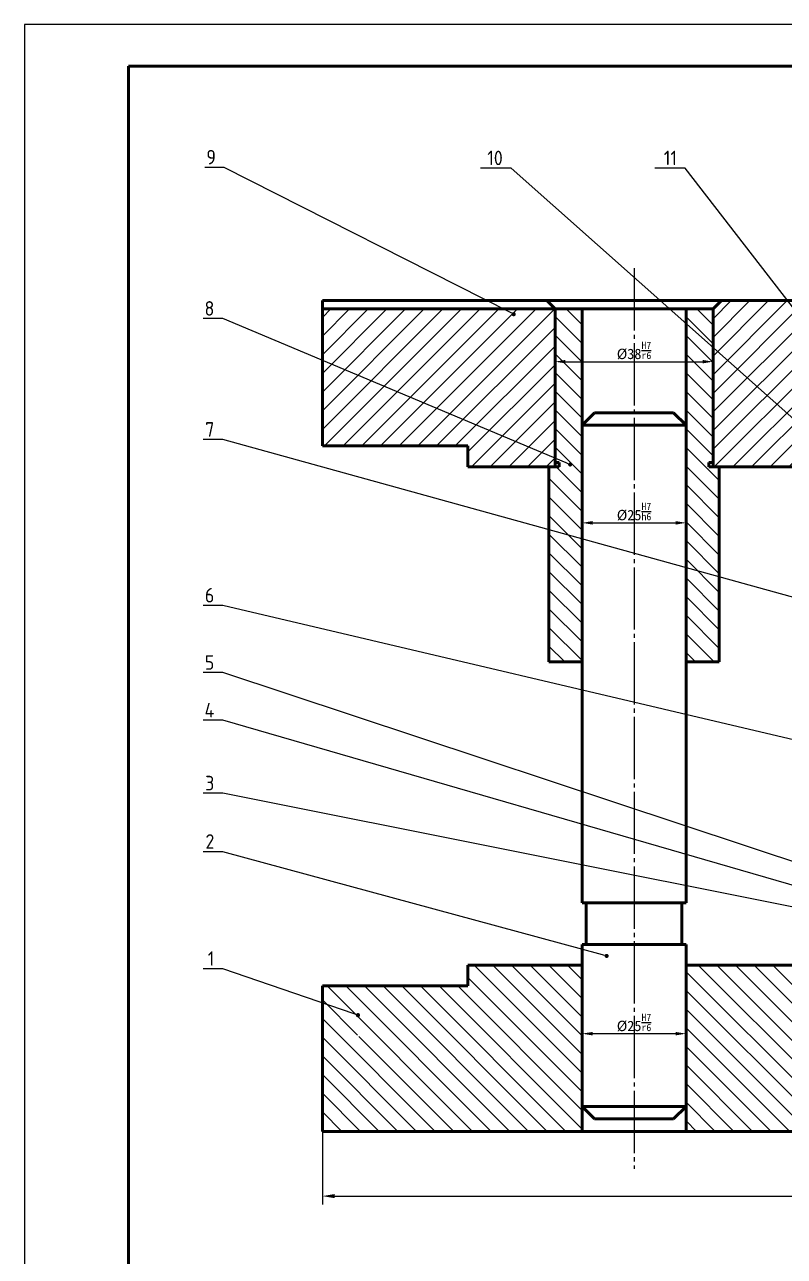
# Model space of a CAD drawing. Header units: millimetres. Extents: x 165 to 1006, y 108 to 702.
# Drawn here: x 165.2 to 348, y 405.9 to 702.4 of the extents above; entities that cross this region are included whole.
import ezdxf
from ezdxf import colors
from ezdxf.entities.mleader import LeaderData, LeaderLine
from ezdxf.enums import TextEntityAlignment as Align
from ezdxf.math import Vec2, Vec3

# ---------------------------------------------------------------- set-up
doc = ezdxf.new("R2010")
doc.units = ezdxf.units.MM
doc.linetypes.add('点画线', pattern=[18, 15, -1, 1, -1])
for name, color, linetype in [('剖面线', 3, 'Continuous'), ('引线', 6, 'Continuous'), ('文字', 7, 'Continuous'), ('标注', 3, 'Continuous'), ('点画线', 1, '点画线'), ('辅助线', 4, 'Continuous')]:
    doc.layers.add(name, color=color, linetype=linetype)
doc.layers.add('粗实线', color=7, linetype='Continuous', lineweight=50)
doc.layers.add('粗实线 @ 1', color=7, linetype='Continuous', lineweight=50)
doc.styles.add('数字直体', font='isocp.shx')
doc.styles.add('汉字长仿宋体', font='hyswlongfangsong.ttf', dxfattribs={"width": 0.67})
doc.dimstyles.new('ISO-25', dxfattribs={"dimtxt": 2.5, "dimasz": 2.5, "dimexe": 1.25, "dimexo": 0.625, "dimtad": 1, "dimdsep": 46, "dimtxsty": 'Standard', "dimcen": 2.5, "dimadec": 0, "dimazin": 0, "dimtfac": 1, "dimtmove": 0, "dimatfit": 3, "dimfxl": 1, "dimarcsym": 0})
doc.dimstyles.new('机械基本', dxfattribs={"dimtxt": 3.5, "dimasz": 3, "dimexe": 2, "dimexo": 0, "dimtad": 1, "dimdsep": 46, "dimtxsty": '数字直体', "dimcen": 2.5, "dimadec": 0, "dimazin": 0, "dimtfac": 1, "dimtmove": 0, "dimatfit": 3, "dimfxl": 1, "dimarcsym": 0})

# ---------------------------------------------------------------- blocks, each defined once
blk = doc.blocks.new('装订A1(带注释性)')
at = {"layer": '粗实线'}
for p, q in [((-806, 574), (-806, 0)), ((0, 574), (-806, 574))]:
    blk.add_line(p, q, dxfattribs=at)
at = {"layer": '辅助线'}
for p, q in [((10, 584), (-831, 584)), ((-831, 584), (-831, -10))]:
    blk.add_line(p, q, dxfattribs=at)
at = {"layer": '文字', "style": '汉字长仿宋体', "width": 0.67}
for tag, height, p in [('单位名称', 7, (-25, 47)), ('图名', 7, (-25, 28)), ('设计者', 3.5, (-162, 24.46)), ('标准化', 3.5, (-122, 24.46)), ('质量', 3.5, (-68, 13.5)), ('审核者', 3.5, (-162, 10.46)), ('工艺者', 3.5, (-162, 3.54)), ('批准者', 3.5, (-122, 3.54))]:
    blk.add_attdef(tag, text='', height=height, dxfattribs=at).set_placement(p, align=Align.MIDDLE)
at = {"layer": '文字', "style": '数字直体'}
for tag, height, p in [('45', 5, (-75, 42)), ('16.10.10', 3.5, (-148, 24.5)), ('16.10.10', 3.5, (-108, 24.5)), ('1:1', 3.5, (-56, 13.5)), ('16.10.10', 3.5, (-148, 10.5)), ('001', 5, (-25, 9)), ('1', 3.5, (-87.01, 4.2)), ('1', 3.5, (-63.1, 4.31)), ('16.10.10', 3.5, (-148, 3.5)), ('16.10.10', 3.5, (-108, 3.57))]:
    blk.add_attdef(tag, text='', height=height, dxfattribs=at).set_placement(p, align=Align.MIDDLE)
blk = doc.blocks.new('*D10')
at = {"layer": 'Defpoints', "color": 0, "transparency": 16777216}
for p in [(666.8, 439.01), (236.8, 436.01), (666.8, 420.42)]:
    blk.add_point(p, dxfattribs=at)
at = {"layer": '标注', "color": 0, "lineweight": -2, "transparency": 16777216}
for p, q in [((666.8, 439.01), (666.8, 418.42)), ((236.8, 436.01), (236.8, 418.42)), ((239.8, 420.42), (663.8, 420.42))]:
    blk.add_line(p, q, dxfattribs=at)
at = {"layer": '标注', "color": 0, "transparency": 16777216}
for points in [[(239.8, 420.92), (239.8, 419.92), (236.8, 420.42)], [(663.8, 420.92), (663.8, 419.92), (666.8, 420.42)]]:
    blk.add_solid(points, dxfattribs=at)
at = {"layer": '标注', "color": 0, "transparency": 16777216, "insert": (451.8, 422.79), "char_height": 3.5, "attachment_point": 5, "style": '数字直体'}
blk.add_mtext('430', dxfattribs=at)
blk = doc.blocks.new('_Dot')
at = {"color": 0, "linetype": 'ByBlock', "lineweight": -2}
blk.add_line((-0.5, 0), (-1, 0), dxfattribs=at)
at = {"color": 0, "linetype": 'ByBlock', "const_width": 0.5}
blk.add_lwpolyline([(-0.25, 0, 1), (0.25, 0, 1)], format="xyb", close=True, dxfattribs=at)
blk = doc.blocks.new('*D29')
at = {"layer": 'Defpoints', "color": 0, "transparency": 16777216}
for p in [(299.3, 481.63), (324.3, 481.63), (324.3, 459.53)]:
    blk.add_point(p, dxfattribs=at)
at = {"layer": '标注', "color": 0, "lineweight": -2, "transparency": 16777216}
for p, q in [((299.3, 481.01), (299.3, 458.28)), ((324.3, 481.01), (324.3, 458.28)), ((301.8, 459.53), (321.8, 459.53))]:
    blk.add_line(p, q, dxfattribs=at)
at = {"layer": '标注', "color": 0, "transparency": 16777216}
for points in [[(301.8, 459.94), (301.8, 459.11), (299.3, 459.53)], [(321.8, 459.94), (321.8, 459.11), (324.3, 459.53)]]:
    blk.add_solid(points, dxfattribs=at)
at = {"layer": '标注', "color": 0, "transparency": 16777216, "insert": (311.8, 462.19), "char_height": 2.5, "attachment_point": 5}
blk.add_mtext('%%C25{\\H0.7x;\\SH7/r6;}', dxfattribs=at)
blk = doc.blocks.new('*D30')
at = {"layer": 'Defpoints', "color": 0, "transparency": 16777216}
for p in [(299.3, 582.5), (324.3, 582.5), (324.3, 582.5)]:
    blk.add_point(p, dxfattribs=at)
at = {"layer": '标注', "color": 0, "lineweight": -2, "transparency": 16777216}
for p, q in [((299.3, 583.13), (299.3, 583.75)), ((301.8, 582.5), (321.8, 582.5)), ((324.3, 583.13), (324.3, 583.75))]:
    blk.add_line(p, q, dxfattribs=at)
at = {"layer": '标注', "color": 0, "transparency": 16777216}
for points in [[(301.8, 582.92), (301.8, 582.08), (299.3, 582.5)], [(321.8, 582.92), (321.8, 582.08), (324.3, 582.5)]]:
    blk.add_solid(points, dxfattribs=at)
at = {"layer": '标注', "color": 0, "transparency": 16777216, "insert": (311.8, 585.17), "char_height": 2.5, "attachment_point": 5}
blk.add_mtext('%%C25{\\H0.7x;\\SH7/h6;}', dxfattribs=at)
blk = doc.blocks.new('*D33')
at = {"layer": 'Defpoints', "color": 0, "transparency": 16777216}
for p in [(292.8, 634.01), (330.8, 634.01), (330.8, 621.3)]:
    blk.add_point(p, dxfattribs=at)
at = {"layer": '标注', "color": 0, "lineweight": -2, "transparency": 16777216}
for p, q in [((292.8, 633.38), (292.8, 620.05)), ((330.8, 633.38), (330.8, 620.05)), ((295.3, 621.3), (328.3, 621.3))]:
    blk.add_line(p, q, dxfattribs=at)
at = {"layer": '标注', "color": 0, "transparency": 16777216}
for points in [[(295.3, 621.72), (295.3, 620.89), (292.8, 621.3)], [(328.3, 621.72), (328.3, 620.89), (330.8, 621.3)]]:
    blk.add_solid(points, dxfattribs=at)
at = {"layer": '标注', "color": 0, "transparency": 16777216, "insert": (311.8, 623.97), "char_height": 2.5, "attachment_point": 5}
blk.add_mtext('%%C38{\\H0.7x;\\SH7/r6;}', dxfattribs=at)

msp = doc.modelspace()

# ---------------------------------------------------------------- hatches: boundary and pattern name
at = {"layer": '剖面线'}
h = msp.add_hatch(dxfattribs=at)
h.set_pattern_fill('ANSI31', color=256)
h.paths.add_polyline_path([(292.798, 634.008), (236.798, 634.008), (236.798, 601.008), (271.798, 601.008), (271.798, 596.008), (292.798, 596.008)])
h.paths.add_polyline_path([(363.798, 624.008), (359.798, 624.008), (359.798, 636.008), (332.798, 636.008), (330.798, 634.008), (330.798, 596.008), (363.798, 596.008)])
h.paths.add_polyline_path([(406.798, 618.008), (391.798, 618.008), (391.798, 636.008), (372.798, 636.008), (372.798, 596.008), (394.798, 596.008), (406.798, 596.008), (406.798, 600.008), (406.798, 611.008)])
h.paths.add_polyline_path([(451.798, 618.008), (416.798, 618.008), (416.798, 611.008), (416.798, 600.008), (416.798, 596.008), (445.798, 596.008), (451.798, 596.008)])
h.paths.add_polyline_path([(519.798, 636.008), (511.798, 636.008), (511.798, 618.008), (451.798, 618.008), (451.798, 596.008), (457.798, 596.008), (507.298, 596.008), (523.798, 596.008), (523.798, 609.008), (522.298, 609.008), (519.798, 609.008)])
h.paths.add_polyline_path([(570.798, 634.008), (568.798, 636.008), (539.798, 636.008), (539.798, 609.008), (537.298, 609.008), (535.798, 609.008), (535.798, 596.008), (570.798, 596.008)])
h.paths.add_polyline_path([(666.798, 634.008), (612.798, 634.008), (612.798, 596.008), (631.798, 596.008), (631.798, 601.008), (666.798, 601.008)])
h = msp.add_hatch(dxfattribs=at)
h.set_pattern_fill('ANSI31', color=256, angle=90)
h.paths.add_polyline_path([(299.298, 634.008), (292.798, 634.008), (292.798, 597.008), (293.798, 597.008), (293.798, 596.008), (292.798, 596.008), (291.298, 596.008), (291.298, 549.008), (299.298, 549.008), (299.298, 606.008)])
h.paths.add_polyline_path([(330.798, 634.008), (324.298, 634.008), (324.298, 606.008), (324.298, 549.008), (332.298, 549.008), (332.298, 596.008), (330.798, 596.008), (329.798, 596.008), (329.798, 597.008), (330.798, 597.008)])
h.paths.add_polyline_path([(577.798, 606.008), (577.798, 634.008), (570.798, 634.008), (570.798, 597.008), (571.798, 597.008), (571.798, 596.008), (570.798, 596.008), (569.298, 596.008), (569.298, 549.008), (577.798, 549.008)])
h.paths.add_polyline_path([(614.298, 596.008), (611.798, 596.008), (611.798, 597.008), (612.798, 597.008), (612.798, 634.008), (605.798, 634.008), (605.798, 606.008), (605.798, 549.008), (614.298, 549.008)])
h = msp.add_hatch(dxfattribs=at)
h.set_pattern_fill('ANSI31', color=256, angle=90)
h.set_pattern_definition([(135, (0, -5), (-2.245064, -2.245064), [])])
h.paths.add_polyline_path([(299.298, 476.008), (271.798, 476.008), (271.798, 471.008), (236.798, 471.008), (236.798, 439.008, 0.4142136), (239.798, 436.008), (299.298, 436.008), (299.298, 442.008)])
h.paths.add_polyline_path([(245.601, 458.903, -1), (245.128, 459.066, -1)], flags=16)
h.paths.add_polyline_path([(368.798, 476.008), (366.298, 476.008), (324.298, 476.008), (324.298, 442.008), (324.298, 436.008), (368.798, 436.008), (368.798, 438.008)])
h.paths.add_polyline_path([(409.798, 476.008), (383.048, 476.008), (374.798, 476.008), (374.798, 438.008), (374.798, 436.008), (398.048, 436.008), (409.798, 436.008)])
h.paths.add_polyline_path([(421.798, 476.008), (417.798, 476.008), (417.798, 436.008), (421.798, 436.008)])
h.paths.add_polyline_path([(485.798, 476.008), (481.798, 476.008), (481.798, 436.008), (485.798, 436.008)])
h.paths.add_polyline_path([(525.798, 476.008), (515.548, 476.008), (494.298, 476.008), (493.798, 476.008), (493.798, 436.008), (515.548, 436.008), (520.548, 436.008), (522.298, 436.008), (522.298, 450.008), (525.798, 450.008)])
h.paths.add_polyline_path([(517.423, 443.77, -1), (516.956, 443.591, -1)], flags=16)
edge = h.paths.add_edge_path()
edge.add_spline(control_points=[(576.904, 466.48), (576.927, 466.997), (576.726, 470.401), (573.674, 473.431), (571.079, 476.008)], knot_values=[0, 0, 0, 0, 1.7323142, 11.5691057, 11.5691057, 11.5691057, 11.5691057], degree=3, periodic=0)
edge.add_line((571.079, 476.008), (537.798, 476.008))
edge.add_line((537.798, 476.008), (537.798, 451.549))
edge.add_line((537.798, 451.549), (576.904, 466.48))
edge = h.paths.add_edge_path()
edge.add_line((556.048, 453.508), (556.798, 453.508))
edge.add_arc((559.798, 453.508), 3, 90, 180, ccw=False)
edge.add_line((559.798, 456.508), (559.798, 459.949))
edge.add_line((559.798, 459.949), (537.798, 451.549))
edge.add_line((537.798, 451.549), (537.798, 450.008))
edge.add_line((537.798, 450.008), (541.298, 450.008))
edge.add_line((541.298, 450.008), (541.298, 436.008))
edge.add_line((541.298, 436.008), (577.31, 436.008))
edge.add_spline(control_points=[(577.31, 436.008), (573.872, 440.939), (567.032, 450.75), (576.692, 461.674), (576.904, 466.48)], knot_values=[11.5691057, 11.5691057, 11.5691057, 11.5691057, 27.850011, 43.9558064, 43.9558064, 43.9558064, 43.9558064], degree=3, periodic=0)
edge.add_line((576.904, 466.48), (559.798, 459.949))
edge.add_line((559.798, 459.949), (559.798, 456.508))
edge.add_arc((559.798, 453.508), 3, 0, 90, ccw=False)
edge.add_line((562.798, 453.508), (564.048, 453.508))
edge.add_arc((560.048, 453.508), 4, -180, 0, ccw=False)

# ---------------------------------------------------------------- linework, layer by layer
at = {"layer": '点画线'}
msp.add_line((311.798, 643.786), (311.798, 426.949), dxfattribs=at)
at = {"layer": '粗实线'}
for p, q in [((236.798, 601.008), (236.798, 636.008)), ((236.798, 636.008), (430.798, 636.008)), ((290.798, 636.008), (292.798, 634.008)), ((332.798, 636.008), (330.798, 634.008)), ((292.798, 634.008), (236.798, 634.008)), ((292.798, 634.008), (292.798, 596.008)), ((292.798, 634.008), (330.798, 634.008)), ((299.298, 606.008), (299.298, 634.008)), ((324.298, 606.008), (324.298, 634.008)), ((330.798, 634.008), (330.798, 596.008)), ((302.298, 609.008), (299.298, 606.008)), ((302.298, 609.008), (321.298, 609.008)), ((321.298, 609.008), (324.298, 606.008)), ((324.298, 606.008), (299.298, 606.008)), ((299.298, 606.008), (299.298, 549.008)), ((324.298, 549.008), (324.298, 606.008)), ((271.798, 601.008), (236.798, 601.008)), ((271.798, 601.008), (271.798, 596.008)), ((271.798, 596.008), (293.334, 596.008)), ((291.298, 596.008), (291.298, 549.008)), ((293.798, 597.008), (292.798, 597.008)), ((292.798, 596.008), (293.798, 596.008)), ((293.798, 596.008), (293.798, 597.008)), ((329.798, 596.008), (329.798, 597.008)), ((329.798, 597.008), (330.798, 597.008)), ((330.798, 596.008), (329.798, 596.008)), ((363.798, 596.008), (330.798, 596.008)), ((332.298, 596.008), (332.298, 549.008)), ((299.298, 549.008), (291.298, 549.008)), ((299.298, 549.008), (299.298, 491.008)), ((332.298, 549.008), (324.298, 549.008)), ((324.298, 491.008), (324.298, 549.008)), ((300.298, 491.008), (299.298, 491.008)), ((300.298, 486.008), (300.298, 491.008)), ((300.298, 491.008), (323.298, 491.008)), ((323.298, 486.008), (323.298, 491.008)), ((323.298, 491.008), (324.298, 491.008)), ((300.298, 481.008), (300.298, 486.008)), ((323.298, 481.008), (323.298, 486.008)), ((299.298, 481.008), (300.298, 481.008)), ((299.298, 481.008), (299.298, 476.008)), ((300.298, 481.008), (323.298, 481.008)), ((324.298, 481.008), (323.298, 481.008)), ((324.298, 476.008), (324.298, 481.008)), ((299.298, 476.008), (271.798, 476.008)), ((271.798, 471.008), (271.798, 476.008)), ((299.298, 442.008), (299.298, 476.008)), ((366.298, 476.008), (324.298, 476.008)), ((324.298, 476.008), (324.298, 442.008)), ((360.798, 476.008), (339.798, 476.008)), ((236.798, 471.008), (236.798, 436.008)), ((271.798, 471.008), (236.798, 471.008)), ((324.298, 442.008), (299.298, 442.008)), ((302.298, 439.008), (299.298, 442.008)), ((299.298, 442.008), (299.298, 436.008)), ((321.298, 439.008), (324.298, 442.008)), ((324.298, 442.008), (324.298, 436.008)), ((302.298, 439.008), (321.298, 439.008)), ((236.798, 436.008), (398.048, 436.008))]:
    msp.add_line(p, q, dxfattribs=at)

# ---------------------------------------------------------------- block references
at = {"layer": '粗实线 @ 1'}
msp.add_blockref('装订A1(带注释性)', (996.171, 118.437), dxfattribs=at)

# ---------------------------------------------------------------- dimensions: what is measured, and where the dimension line sits
at = {"layer": '标注'}
for base, p1, p2, text, picture, middle in [((330.798, 621.302), (292.798, 634.008), (330.798, 634.008), '%%C38{\\H0.7x;\\SH7/r6;}', '*D33', (311.798, 623.969)), ((324.298, 582.502), (299.298, 582.502), (324.298, 582.502), '%%C25{\\H0.7x;\\SH7/h6;}', '*D30', (311.798, 585.168)), ((324.298, 459.528), (299.298, 481.633), (324.298, 481.633), '%%C<>{\\H0.7x;\\SH7/r6;}', '*D29', (311.798, 462.194))]:
    dim = msp.add_linear_dim(base=base, p1=p1, p2=p2, text=text, dimstyle='ISO-25', dxfattribs=at)
    dim.commit()
    dim.dimension.update_dxf_attribs({"geometry": picture, "text_midpoint": middle})
dim = msp.add_linear_dim(base=(666.798, 420.42), p1=(236.798, 436.008), p2=(666.798, 439.008), dimstyle='机械基本', dxfattribs=at)
dim.commit()
dim.dimension.update_dxf_attribs({"geometry": '*D10', "text_midpoint": (451.798, 420.42), "dimtype": 160})

# ---------------------------------------------------------------- leaders
at = {"layer": '引线'}
ml = msp.add_multileader_mtext('Standard', dxfattribs=at)
ml.set_content('9', color=256, style='数字直体')
ml.set_leader_properties()
ml.set_arrow_properties(name='DOT')
ml.build(insert=Vec2(0, 0))
ml.multileader.update_dxf_attribs({"has_dogleg": 0, "text_left_attachment_type": 5, "text_right_attachment_type": 5, "arrow_head_size": 1})
ctx = ml.context
ctx.base_point, ctx.char_height, ctx.arrow_head_size, ctx.plane_origin = Vec3(207.416, 668.074), 3.5, 1, Vec3(282.829, 632.726)
ctx.left_attachment, ctx.right_attachment, ctx.text_align_type = 5, 5, 2
notes = []
notes.append((ctx, [(0, (1, 1, 0), (221.199, 668.074), (-1, 0), 8, [(0, [(282.829, 632.726)], 0, [])])]))
ctx.mtext.insert, ctx.mtext.alignment, ctx.mtext.flow_direction = Vec3(211.199, 672.274), 3, 5
ml = msp.add_multileader_mtext('Standard', dxfattribs=at)
ml.set_content('10', color=256, style='数字直体')
ml.set_leader_properties()
ml.set_arrow_properties(name='DOT')
ml.build(insert=Vec2(0, 0))
ml.multileader.update_dxf_attribs({"has_dogleg": 0, "text_left_attachment_type": 5, "text_right_attachment_type": 5, "arrow_head_size": 1})
ctx = ml.context
ctx.base_point, ctx.char_height, ctx.arrow_head_size, ctx.plane_origin = Vec3(275.06, 667.898), 3.5, 1, Vec3(365.473, 599.552)
ctx.left_attachment, ctx.right_attachment, ctx.text_align_type = 5, 5, 2
notes.append((ctx, [(0, (1, 1, 0), (290.213, 667.898), (-1, 0), 8, [(0, [(359.094, 599.552)], 0, [])])]))
ctx.mtext.insert, ctx.mtext.alignment, ctx.mtext.flow_direction = Vec3(280.213, 672.098), 3, 5
ml = msp.add_multileader_mtext('Standard', dxfattribs=at)
ml.set_content('11', color=256, style='数字直体')
ml.set_leader_properties()
ml.set_arrow_properties(name='DOT')
ml.build(insert=Vec2(0, 0))
ml.multileader.update_dxf_attribs({"has_dogleg": 0, "text_left_attachment_type": 5, "text_right_attachment_type": 5, "arrow_head_size": 1})
ctx = ml.context
ctx.base_point, ctx.char_height, ctx.arrow_head_size, ctx.plane_origin = Vec3(317.662, 667.898), 3.5, 1, Vec3(373.933, 611.594)
ctx.left_attachment, ctx.right_attachment, ctx.text_align_type = 5, 5, 2
notes.append((ctx, [(0, (1, 1, 0), (332.112, 667.898), (-1, 0), 8, [(0, [(367.554, 611.594)], 0, [])])]))
ctx.mtext.insert, ctx.mtext.alignment, ctx.mtext.flow_direction = Vec3(322.112, 672.098), 3, 5
ml = msp.add_multileader_mtext('Standard', dxfattribs=at)
ml.set_content('8', color=256, style='数字直体')
ml.set_leader_properties()
ml.set_arrow_properties(name='DOT')
ml.build(insert=Vec2(0, 0))
ml.multileader.update_dxf_attribs({"has_dogleg": 0, "text_left_attachment_type": 5, "text_right_attachment_type": 5, "arrow_head_size": 1})
ctx = ml.context
ctx.base_point, ctx.char_height, ctx.arrow_head_size, ctx.plane_origin = Vec3(207.416, 631.67), 3.5, 1, Vec3(296.418, 624.136)
ctx.left_attachment, ctx.right_attachment, ctx.text_align_type = 5, 5, 2
notes.append((ctx, [(0, (1, 1, 0), (220.816, 631.67), (-1, 0), 8, [(0, [(296.418, 596.547)], 0, [])])]))
ctx.mtext.insert, ctx.mtext.alignment, ctx.mtext.flow_direction = Vec3(210.816, 635.87), 3, 5
ml = msp.add_multileader_mtext('Standard', dxfattribs=at)
ml.set_content('7', color=256, style='数字直体')
ml.set_leader_properties()
ml.set_arrow_properties(name='DOT')
ml.build(insert=Vec2(0, 0))
ml.multileader.update_dxf_attribs({"has_dogleg": 0, "text_left_attachment_type": 5, "text_right_attachment_type": 5, "arrow_head_size": 1})
ctx = ml.context
ctx.base_point, ctx.char_height, ctx.arrow_head_size, ctx.plane_origin = Vec3(207.416, 602.542), 3.5, 1, Vec3(381.543, 555.827)
ctx.left_attachment, ctx.right_attachment, ctx.text_align_type = 5, 5, 2
notes.append((ctx, [(0, (1, 1, 0), (220.816, 602.542), (-1, 0), 8, [(0, [(381.543, 555.827)], 0, [])])]))
ctx.mtext.insert, ctx.mtext.alignment, ctx.mtext.flow_direction = Vec3(210.816, 606.742), 3, 5
ml = msp.add_multileader_mtext('Standard', dxfattribs=at)
ml.set_content('6', color=256, style='数字直体')
ml.set_leader_properties()
ml.set_arrow_properties(name='DOT')
ml.build(insert=Vec2(0, 0))
ml.multileader.update_dxf_attribs({"has_dogleg": 0, "text_left_attachment_type": 5, "text_right_attachment_type": 5, "arrow_head_size": 1})
ctx = ml.context
ctx.base_point, ctx.char_height, ctx.arrow_head_size, ctx.plane_origin = Vec3(207.033, 562.629), 3.5, 1, Vec3(357.437, 518.104)
ctx.left_attachment, ctx.right_attachment, ctx.text_align_type = 5, 5, 2
notes.append((ctx, [(0, (1, 1, 0), (220.816, 562.629), (-1, 0), 8, [(0, [(400.433, 518.416)], 0, [])])]))
ctx.mtext.insert, ctx.mtext.alignment, ctx.mtext.flow_direction = Vec3(210.816, 566.829), 3, 5
ml = msp.add_multileader_mtext('Standard', dxfattribs=at)
ml.set_content('5', color=256, style='数字直体')
ml.set_leader_properties()
ml.set_arrow_properties(name='DOT')
ml.build(insert=Vec2(0, 0))
ml.multileader.update_dxf_attribs({"has_dogleg": 0, "text_left_attachment_type": 5, "text_right_attachment_type": 5, "arrow_head_size": 1})
ctx = ml.context
ctx.base_point, ctx.char_height, ctx.arrow_head_size, ctx.plane_origin = Vec3(207.271, 546.44), 3.5, 1, Vec3(366.455, 496.314)
ctx.left_attachment, ctx.right_attachment, ctx.text_align_type = 5, 5, 2
notes.append((ctx, [(0, (1, 1, 0), (220.816, 546.44), (-1, 0), 8, [(0, [(367.815, 495.072)], 0, [])])]))
ctx.mtext.insert, ctx.mtext.alignment, ctx.mtext.flow_direction = Vec3(210.816, 550.64), 3, 5
ml = msp.add_multileader_mtext('Standard', dxfattribs=at)
ml.set_content('4', color=256, style='数字直体')
ml.set_leader_properties()
ml.set_arrow_properties(name='DOT')
ml.build(insert=Vec2(0, 0))
ml.multileader.update_dxf_attribs({"has_dogleg": 0, "text_left_attachment_type": 5, "text_right_attachment_type": 5, "arrow_head_size": 1})
ctx = ml.context
ctx.base_point, ctx.char_height, ctx.arrow_head_size, ctx.plane_origin = Vec3(207.066, 534.966), 3.5, 1, Vec3(370.98, 489.112)
ctx.left_attachment, ctx.right_attachment, ctx.text_align_type = 5, 5, 2
notes.append((ctx, [(0, (1, 1, 0), (220.816, 534.966), (-1, 0), 8, [(0, [(370.98, 489.112)], 0, [])])]))
ctx.mtext.insert, ctx.mtext.alignment, ctx.mtext.flow_direction = Vec3(210.816, 539.166), 3, 5
ml = msp.add_multileader_mtext('Standard', dxfattribs=at)
ml.set_content('3', color=256, style='数字直体')
ml.set_leader_properties()
ml.set_arrow_properties(name='DOT')
ml.build(insert=Vec2(0, 0))
ml.multileader.update_dxf_attribs({"has_dogleg": 0, "text_left_attachment_type": 5, "text_right_attachment_type": 5, "arrow_head_size": 1})
ctx = ml.context
ctx.base_point, ctx.char_height, ctx.arrow_head_size, ctx.plane_origin = Vec3(207.271, 517.397), 3.5, 1, Vec3(365.376, 486.969)
ctx.left_attachment, ctx.right_attachment, ctx.text_align_type = 5, 5, 2
notes.append((ctx, [(0, (1, 1, 0), (220.816, 517.397), (-1, 0), 8, [(0, [(365.376, 486.969)], 0, [])])]))
ctx.mtext.insert, ctx.mtext.alignment, ctx.mtext.flow_direction = Vec3(210.816, 521.597), 3, 5
ml = msp.add_multileader_mtext('Standard', dxfattribs=at)
ml.set_content('2', color=256, style='数字直体')
ml.set_leader_properties()
ml.set_arrow_properties(name='DOT')
ml.build(insert=Vec2(0, 0))
ml.multileader.update_dxf_attribs({"has_dogleg": 0, "text_left_attachment_type": 5, "text_right_attachment_type": 5, "arrow_head_size": 1})
ctx = ml.context
ctx.base_point, ctx.char_height, ctx.arrow_head_size, ctx.plane_origin = Vec3(207.117, 503.339), 3.5, 1, Vec3(305.199, 483.6)
ctx.left_attachment, ctx.right_attachment, ctx.text_align_type = 5, 5, 2
notes.append((ctx, [(0, (1, 1, 0), (220.816, 503.339), (-1, 0), 8, [(0, [(305.199, 478.246)], 0, [])])]))
ctx.mtext.insert, ctx.mtext.alignment, ctx.mtext.flow_direction = Vec3(210.816, 507.54), 3, 5
ml = msp.add_multileader_mtext('Standard', dxfattribs=at)
ml.set_content('1', color=256, style='数字直体')
ml.set_leader_properties()
ml.set_arrow_properties(name='DOT')
ml.build(insert=Vec2(0, 0))
ml.multileader.update_dxf_attribs({"has_dogleg": 0, "text_left_attachment_type": 5, "text_right_attachment_type": 5, "arrow_head_size": 1})
ctx = ml.context
ctx.base_point, ctx.char_height, ctx.arrow_head_size, ctx.plane_origin = Vec3(208.116, 475.156), 3.5, 1, Vec3(245.364, 463.985)
ctx.left_attachment, ctx.right_attachment, ctx.text_align_type = 5, 5, 2
notes.append((ctx, [(0, (1, 1, 0), (220.816, 475.156), (-1, 0), 8, [(0, [(245.364, 463.985)], 0, [])])]))
ctx.mtext.insert, ctx.mtext.alignment, ctx.mtext.flow_direction = Vec3(210.816, 479.356), 3, 5
for ctx, leaders in notes:
    for number, flags, end, landing, length, lines in leaders:
        leader = LeaderData()
        leader.index, (leader.has_last_leader_line, leader.has_dogleg_vector, leader.attachment_direction) = number, flags
        leader.last_leader_point, leader.dogleg_vector, leader.dogleg_length = Vec3(end), Vec3(landing), length
        for number, points, colour, breaks in lines:
            line = LeaderLine()
            line.index, line.vertices, line.color, line.breaks = number, Vec3.list(points), colors.encode_raw_color(colour), breaks
            leader.lines.append(line)
        ctx.leaders.append(leader)

doc.saveas('drawing.dxf')
